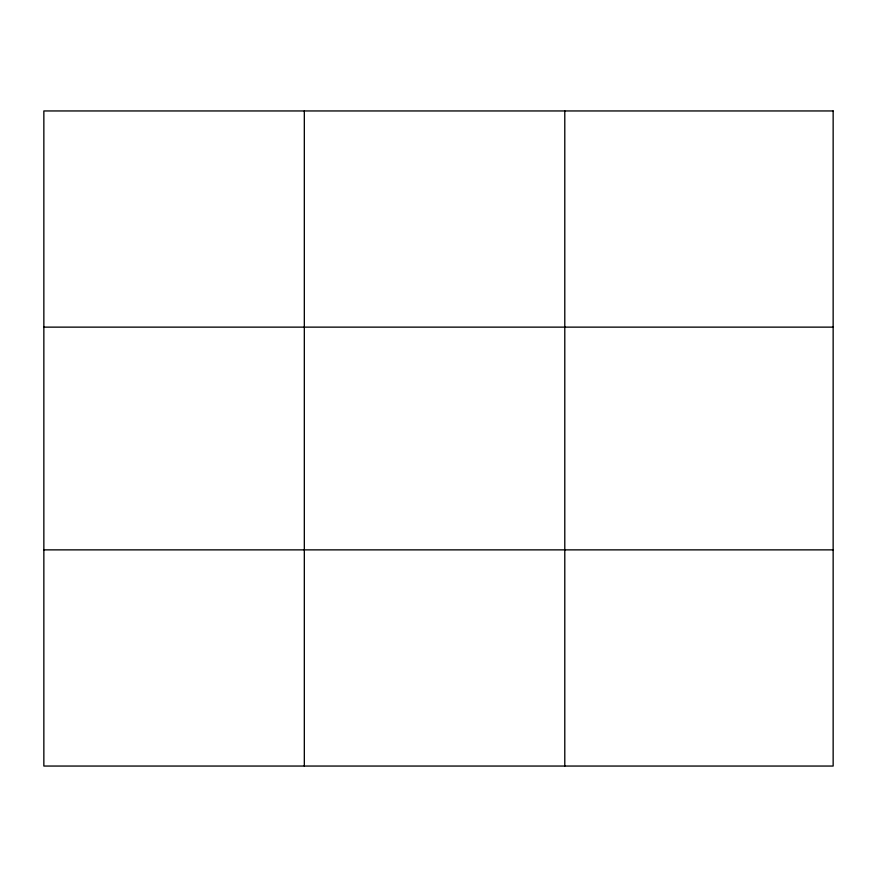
<?xml version="1.0" encoding="UTF-8"?>
<svg xmlns="http://www.w3.org/2000/svg" width="877" height="877" viewBox="0 0 877 877"><rect width="100%" height="100%" fill="white"/><g stroke="black" fill="none" stroke-linecap="round" stroke-linejoin="round"><path stroke-width="1.32" d="M304.319 766.049L304.319 110.951M43.85 327.132L833.15 327.132M43.85 549.868L833.15 549.868M564.788 110.951L564.788 766.049M833.15 110.951L833.15 766.049L43.85 766.049L43.85 110.951L833.15 110.951"/></g></svg>
